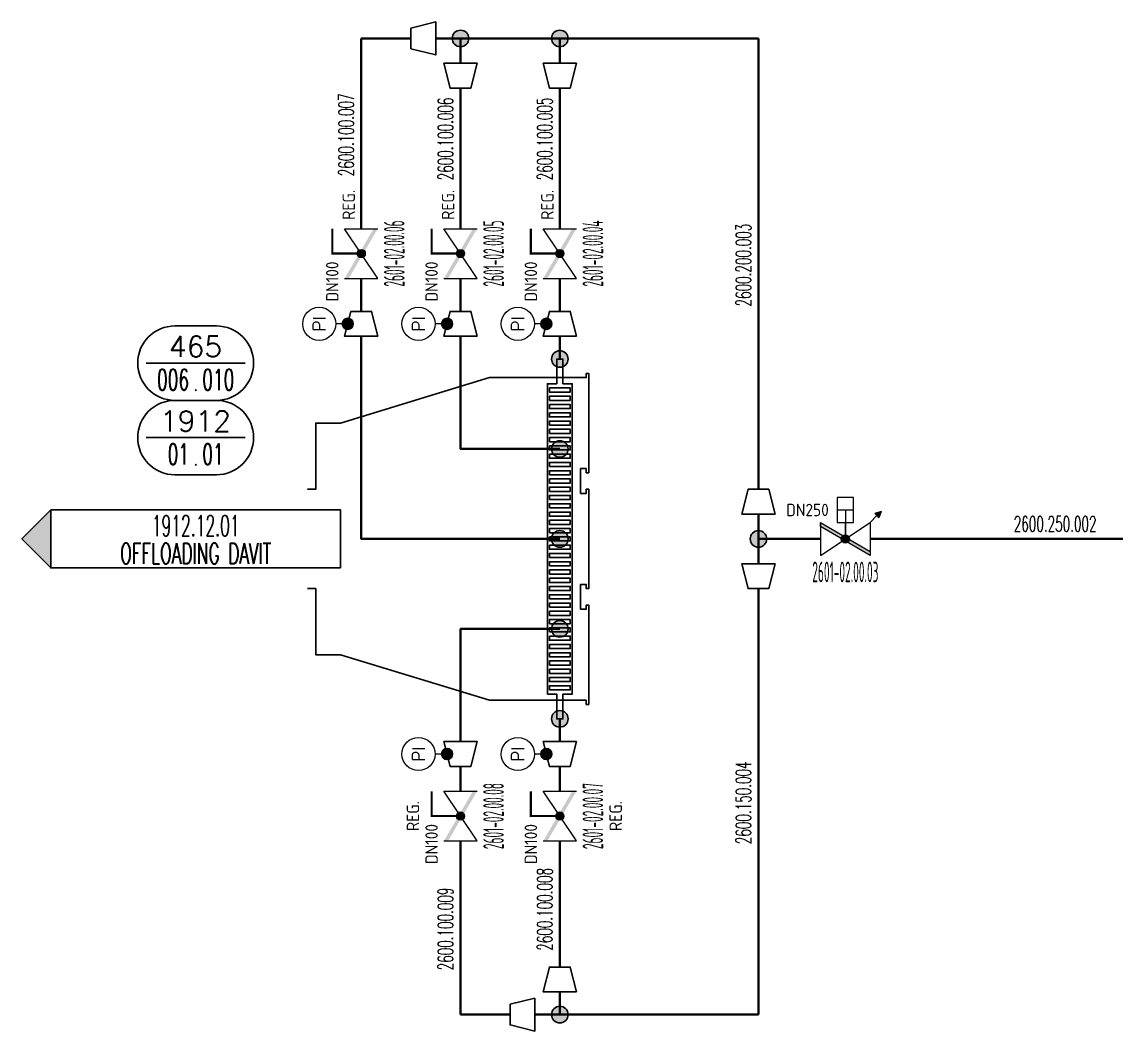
# Model space of a CAD drawing. Extents: x 20 to 522, y 20 to 460.
# Drawn here: x 19.5 to 151.7, y 43.6 to 165.6 of the extents above; entities that cross this region are included whole.
import ezdxf
from ezdxf.enums import TextEntityAlignment as Align

# ---------------------------------------------------------------- set-up
doc = ezdxf.new("R2010")
doc.units = 0
doc.header["$LTSCALE"] = 10
for name, color, linetype in [('000-TX1', 1, 'Continuous'), ('000-TX2', 2, 'Continuous'), ('000-TX3', 3, 'Continuous'), ('0CO1', 1, 'Continuous'), ('0CO2', 2, 'Continuous'), ('0TX1', 1, 'Continuous'), ('0TX2', 2, 'Continuous'), ('Reference_1', 7, 'Continuous'), ('Reference_2', 1, 'Continuous')]:
    doc.layers.add(name, color=color, linetype=linetype)
for name, color, linetype, lineweight in [('2600 Tank Drainage System Piping', 200, 'Continuous', 40), ('ARMATURE', 1, 'Continuous', 15), ('PIPENUM', 1, 'Continuous', 25)]:
    doc.layers.add(name, color=color, linetype=linetype, lineweight=lineweight)
doc.layers.add('Viewport', color=7, linetype='Continuous', plot=False)
doc.styles.add('MMC-TX2', font='romans.shx')
doc.styles.add('ROMANS', font='romans.shx')
doc.styles.get("Standard").update_dxf_attribs({"font": 'isocp.shx'})
doc.styles.add('Standard-TX2', font='romans.shx')

# ---------------------------------------------------------------- blocks, each defined once
blk = doc.blocks.new('Pipe_tag')
at = {"layer": '0CO1', "ltscale": 2}
blk.add_point((6, 0), dxfattribs=at)
at = {"color": 0, "style": 'ROMANS', "width": 0.532808}
blk.add_attdef('PIPE-NO', text='', height=2.2, dxfattribs=at).set_placement((-0.18, 1.08), (11.82, 1.08), align=Align.FIT)
at = {"layer": '000-TX2', "color": 2, "style": 'ROMANS', "flags": 1}
for tag, p in [('REMARKS', (6, 12.18)), ('TO', (5.97, 10.4)), ('FROM', (6.01, 8.78)), ('MATERIAL', (6.34, 6.9)), ('DIAMETER', (6.07, 4.56))]:
    blk.add_attdef(tag, text='', height=1.2, dxfattribs=at).set_placement(p, align=Align.MIDDLE_CENTER)
at = {"layer": '000-TX2', "style": 'ROMANS'}
blk.add_attdef('PIPE_TYPE', text='', height=1.2, dxfattribs=at).set_placement((5.89, -1.18), align=Align.MIDDLE)
blk = doc.blocks.new('JOINT')
h = blk.add_hatch(color=256)
h.dxf.hatch_style = 1
h.paths.add_polyline_path([(1, 0, 1), (-1, 0, 1)])
at = {"layer": 'Viewport'}
blk.add_circle((0, 0), 1, dxfattribs=at)
blk = doc.blocks.new('MMCFP_COMP_TAG')
at = {"layer": '000-TX3', "ltscale": 3}
for p, q in [((-2.5, 4.5), (2.5, 4.5)), ((-6, 0), (6, 0)), ((-2.5, -4.5), (2.5, -4.5))]:
    blk.add_line(p, q, dxfattribs=at)
for centre, start, end in [((-2.5, 0), 90, 270), ((2.5, 0), 270, 90)]:
    blk.add_arc(centre, 4.5, start, end, dxfattribs=at)
at = {"layer": '000-TX2', "style": 'Standard-TX2'}
blk.add_text('.', height=1.5, dxfattribs=at).set_placement((0.02, -3.35), align=Align.CENTER)
at = {"layer": '000-TX2', "style": 'Standard-TX2', "flags": 8}
blk.add_attdef('WBS1', text='', height=2.5, dxfattribs=at).set_placement((-0.02, 0.75), align=Align.CENTER)
at = {"layer": '000-TX2', "style": 'Standard-TX2', "width": 0.6, "flags": 8}
blk.add_attdef('WBS2', text='', height=2.5, dxfattribs=at).set_placement((-0.8, -3.25), align=Align.RIGHT)
blk.add_attdef('Number', (0.8, -3.25), '', height=2.5, dxfattribs=at)
blk = doc.blocks.new('Reference_diagram1')
at = {"layer": 'Reference_2'}
blk.add_hatch(color=256, dxfattribs=at).paths.add_polyline_path([(-3.5, -3.5), (0, 0), (-3.5, 3.5)])
blk.add_lwpolyline([(-38.5, -3.5), (-3.5, -3.5), (-3.5, 3.5), (-38.5, 3.5)], close=True, dxfattribs=at)
blk.add_lwpolyline([(-3.5, 3.5), (-3.5, -3.5), (0, 0), (-3.5, 3.5)], dxfattribs=at)
at = {"layer": 'Reference_1', "style": 'ROMANS'}
for tag, width, p in [('WBS-NAME', 0.55, (-21, 2.85)), ('DESCRIPTION', 0.6, (-21, -0.5))]:
    blk.add_attdef(tag, text='', height=2.5, dxfattribs=dict(at, width=width)).set_placement(p, align=Align.TOP_CENTER)
blk = doc.blocks.new('1912.12 OFFLOADING DAVIT')
for points in [[(-5, -18.75), (-3.875, -18.75), (-3.875, -21.75), (-3.125, -21.75), (-3.125, -18.75), (-2, -18.75), (-2, 18.75), (-3.125, 18.75), (-3.125, 21.75), (-3.5, 21.75), (-3.875, 21.75), (-3.875, 18.75), (-5, 18.75)], [(-4.75, 18.25), (-2.25, 18.25), (-2.25, 17.75), (-4.75, 17.75)], [(-4.75, 16.75), (-2.25, 16.75), (-2.25, 17.25), (-4.75, 17.25)], [(-4.75, 16.25), (-2.25, 16.25), (-2.25, 15.75), (-4.75, 15.75)], [(-4.75, 15.25), (-2.25, 15.25), (-2.25, 14.75), (-4.75, 14.75)], [(-4.75, 13.75), (-2.25, 13.75), (-2.25, 14.25), (-4.75, 14.25)], [(-4.75, 12.75), (-2.25, 12.75), (-2.25, 13.25), (-4.75, 13.25)], [(-4.75, 11.75), (-2.25, 11.75), (-2.25, 12.25), (-4.75, 12.25)], [(-4.75, 11.25), (-2.25, 11.25), (-2.25, 10.75), (-4.75, 10.75)], [(-4.75, 10.25), (-2.25, 10.25), (-2.25, 9.75), (-4.75, 9.75)], [(-4.75, 8.75), (-2.25, 8.75), (-2.25, 9.25), (-4.75, 9.25)], [(-4.75, 7.75), (-2.25, 7.75), (-2.25, 8.25), (-4.75, 8.25)], [(-4.75, 7.25), (-2.25, 7.25), (-2.25, 6.75), (-4.75, 6.75)], [(-4.75, 5.75), (-2.25, 5.75), (-2.25, 6.25), (-4.75, 6.25)], [(-4.75, 4.75), (-2.25, 4.75), (-2.25, 5.25), (-4.75, 5.25)], [(-4.75, 3.75), (-2.25, 3.75), (-2.25, 4.25), (-4.75, 4.25)], [(-4.75, 3.25), (-2.25, 3.25), (-2.25, 2.75), (-4.75, 2.75)], [(-4.75, 2.25), (-2.25, 2.25), (-2.25, 1.75), (-4.75, 1.75)], [(-4.75, 0.75), (-2.25, 0.75), (-2.25, 1.25), (-4.75, 1.25)], [(-4.75, 0.25), (-2.25, 0.25), (-2.25, -0.25), (-4.75, -0.25)], [(-4.75, -0.75), (-2.25, -0.75), (-2.25, -1.25), (-4.75, -1.25)], [(-4.75, -2.25), (-2.25, -2.25), (-2.25, -1.75), (-4.75, -1.75)], [(-4.75, -3.25), (-2.25, -3.25), (-2.25, -2.75), (-4.75, -2.75)], [(-4.75, -3.75), (-2.25, -3.75), (-2.25, -4.25), (-4.75, -4.25)], [(-4.75, -4.75), (-2.25, -4.75), (-2.25, -5.25), (-4.75, -5.25)], [(-4.75, -5.75), (-2.25, -5.75), (-2.25, -6.25), (-4.75, -6.25)], [(-4.75, -7.25), (-2.25, -7.25), (-2.25, -6.75), (-4.75, -6.75)], [(-4.75, -8.25), (-2.25, -8.25), (-2.25, -7.75), (-4.75, -7.75)], [(-4.75, -8.75), (-2.25, -8.75), (-2.25, -9.25), (-4.75, -9.25)], [(-4.75, -10.25), (-2.25, -10.25), (-2.25, -9.75), (-4.75, -9.75)], [(-4.75, -11.25), (-2.25, -11.25), (-2.25, -10.75), (-4.75, -10.75)], [(-4.75, -11.75), (-2.25, -11.75), (-2.25, -12.25), (-4.75, -12.25)], [(-4.75, -12.75), (-2.25, -12.75), (-2.25, -13.25), (-4.75, -13.25)], [(-4.75, -13.75), (-2.25, -13.75), (-2.25, -14.25), (-4.75, -14.25)], [(-4.75, -15.25), (-2.25, -15.25), (-2.25, -14.75), (-4.75, -14.75)], [(-4.75, -15.75), (-2.25, -15.75), (-2.25, -16.25), (-4.75, -16.25)], [(-4.75, -16.75), (-2.25, -16.75), (-2.25, -17.25), (-4.75, -17.25)], [(-4.75, -18.25), (-2.25, -18.25), (-2.25, -17.75), (-4.75, -17.75)]]:
    blk.add_lwpolyline(points, close=True)
at = {"layer": '0CO2'}
blk.add_lwpolyline([(-34, 6), (-33, 6), (-33, 14), (-30, 14), (-12, 19.5), (-0.3, 19.5), (-0.3, 20), (0, 20), (0, 8), (-0.3, 8), (-0.3, 8.5), (-1, 8.5), (-1, 5.5), (-0.3, 5.5), (-0.3, 6), (0, 6), (0, -6), (-0.3, -6), (-0.3, -5.5), (-1, -5.5), (-1, -8.5), (-0.3, -8.5), (-0.3, -8), (0, -8), (0, -20), (-0.3, -20), (-0.3, -19.5), (-12, -19.5), (-30, -14), (-33, -14), (-33, -6), (-34, -6)], dxfattribs=at)
at = {"layer": '2600 Tank Drainage System Piping'}
for points in [[(-3.5, 0), (-27.5, 0), (-27.5, 24.5)], [(-3.5, 10.875), (-15.5, 10.875), (-15.5, 24.5)], [(-3.5, 21.75), (-3.5, 24.5)], [(-3.5, -10.875), (-15.5, -10.875), (-15.5, -24.5)], [(-3.5, -21.75), (-3.5, -24.5)]]:
    blk.add_lwpolyline(points, dxfattribs=at)
ref = blk.add_blockref('Reference_diagram1', (-68.5, 0), dxfattribs=dict(xscale=-1))
ref.add_attrib('WBS-NAME', '1912.12.01', dxfattribs={"layer": 'Reference_1', "height": 2.5, "style": 'ROMANS', "width": 0.55}).set_placement((-47.5, 2.852), align=Align.TOP_CENTER)
ref.add_attrib('DESCRIPTION', 'OFFLOADING DAVIT', dxfattribs={"layer": 'Reference_1', "height": 2.5, "style": 'ROMANS', "width": 0.6}).set_placement((-47.5, -0.5), align=Align.TOP_CENTER)
for p in [(-3.5, 21.75), (-3.5, 10.875), (-3.5, 0), (-3.5, -10.875)]:
    blk.add_blockref('JOINT', p, dxfattribs=at)
at = {"layer": '2600 Tank Drainage System Piping', "xscale": -1, "rotation": 180}
blk.add_blockref('JOINT', (-3.5, -21.75), dxfattribs=at)
blk = doc.blocks.new('PI')
blk.add_line((0, 0), (0, 0.78))
blk.add_circle((0, 2.78), 2)
at = {"layer": '000-TX1', "style": 'MMC-TX2', "flags": 1}
for tag, p in [('DO', (-2.77, -54.19)), ('DI', (-2.77, -57.19)), ('AO', (-2.56, -59.63)), ('AI', (-2.56, -62.63)), ('BUS', (-2.77, -65.3))]:
    blk.add_attdef(tag, p, '', height=1.5, dxfattribs=at)
at = {"layer": '0TX1', "style": 'MMC-TX2', "width": 0.457143}
blk.add_attdef('ITEMNR.', text='', height=2.5, rotation=360, dxfattribs=at).set_placement((-3.69, 5.84), (4.31, 5.84), align=Align.FIT)
at = {"layer": '0TX1', "style": 'MMC-TX2'}
blk.add_attdef('SIZE', text='', height=1.5, dxfattribs=at).set_placement((-1.84, 0.9), align=Align.MIDDLE_RIGHT)
at = {"layer": '0TX1', "style": 'MMC-TX2', "flags": 1}
for tag, p in [('PRODUCT_NR', (-2.77, -9.56)), ('DESCRIPTION.', (-2.77, -12.52)), ('TYPE', (-2.77, -15.53)), ('RATING', (-2.77, -18.53)), ('DRILL', (-2.77, -21.53)), ('HOUSING', (-2.77, -24.53)), ('TRIM', (-2.77, -27.53)), ('STEM', (-2.77, -30.53)), ('SEAT', (-2.77, -33.53)), ('CTRL', (-2.77, -36.53)), ('CERT', (-2.77, -39.53)), ('REMARKS', (-2.77, -42.53)), ('REV', (-2.77, -45.53)), ('TAG', (-2.77, -48.53)), ('FONT/SIGN', (-2.77, -51.53))]:
    blk.add_attdef(tag, p, '', height=1.5, dxfattribs=at)
at = {"layer": '0TX2', "style": 'MMC-TX2', "flags": 8}
blk.add_attdef('PI', text='', height=1.5, dxfattribs=at).set_placement((0, 2.78), align=Align.MIDDLE_CENTER)
blk = doc.blocks.new('BU301_MMC')
h = blk.add_hatch(color=256)
edge = h.paths.add_edge_path()
edge.add_arc((3, 0), 0.5, 0, 360)
at = {"const_width": 0.25}
blk.add_lwpolyline([(3, 0), (3, 3.5), (6, 3.5)], dxfattribs=at)
blk.add_lwpolyline([(0, 2), (0, -2), (6, 2), (6, -2)])
blk.add_circle((3, 0), 0.5)
blk.add_solid([(0, 2), (6, -1.5), (0, 1.5), (6, -2)])
at = {"layer": '000-TX1', "style": 'MMC-TX2', "width": 0.9}
blk.add_attdef('SIZE', text='', height=1.5, dxfattribs=at).set_placement((1.54, 3.3), align=Align.MIDDLE_RIGHT)
at = {"layer": '000-TX1', "style": 'MMC-TX2', "width": 0.457143}
blk.add_attdef('ITEMNR.', text='', height=2.5, rotation=360, dxfattribs=at).set_placement((-0.99, -5.24), (7.01, -5.24), align=Align.FIT)
at = {"layer": '000-TX1', "style": 'MMC-TX2', "flags": 1}
for tag, p in [('PRODUCT_NR', (-1, -10.2)), ('DESCRIPTION.', (-1, -13.16)), ('TYPE', (-1, -16.17)), ('RATING', (-1, -19.17)), ('DRILL', (-1, -22.17)), ('HOUSING', (-1, -25.17)), ('TRIM', (-1, -28.17)), ('STEM', (-1, -31.17)), ('SEAT', (-1, -34.17)), ('CTRL', (-1, -37.17)), ('CERT', (-1, -40.17)), ('REV', (-1, -46.17)), ('TAG', (-1, -49.17)), ('FONT/SIGN', (-1, -52.17)), ('DO', (-1, -55.82)), ('DI', (-1, -58.82)), ('AO', (-0.79, -61.26)), ('AI', (-0.79, -64.26)), ('BUS', (-1, -66.94))]:
    blk.add_attdef(tag, p, '', height=1.5, dxfattribs=at)
blk.add_attdef('REMARKS', text='', height=1, dxfattribs=at).set_placement((-1, -43.17), (9.07, -43.17), align=Align.ALIGNED)
blk = doc.blocks.new('BU310PN_F_MMC')
h = blk.add_hatch(color=256)
h.dxf.hatch_style = 1
h.paths.add_polyline_path([(7.31, 3.31), (6.57, 3.06), (6.82, 2.82), (7.06, 2.57)])
blk.add_hatch(color=256).paths.add_polyline_path([(0, 2), (6, -1.5), (6, -2), (0, 1.5)])
h = blk.add_hatch(color=256)
edge = h.paths.add_edge_path()
edge.add_arc((3, -0.01), 0.5, 0, 360)
for p, q in [((2, 3.5), (4, 3.5)), ((3, 3.5), (3, 2)), ((6, 2), (6.82, 2.82)), ((7.31, 3.31), (6.57, 3.06)), ((6.57, 3.06), (6.82, 2.82)), ((6.82, 2.82), (7.06, 2.57)), ((7.31, 3.31), (7.06, 2.57))]:
    blk.add_line(p, q)
for points in [[(2, 2), (4, 2), (4, 5), (2, 5)], [(0, 2), (6, -1.5), (6, -2), (0, 1.5)]]:
    blk.add_lwpolyline(points, close=True)
blk.add_lwpolyline([(0, 2), (0, -2), (6, 2), (6, -2)])
at = {"const_width": 0.2}
blk.add_lwpolyline([(3, 0), (3, 2)], dxfattribs=at)
blk.add_circle((3, -0.01), 0.5)
at = {"layer": '000-TX1', "style": 'MMC-TX2', "width": 0.75}
blk.add_attdef('SIZE', text='', height=1.5, dxfattribs=at).set_placement((1, 3.34), align=Align.MIDDLE_RIGHT)
at = {"layer": '000-TX1', "style": 'MMC-TX2', "width": 0.457143}
blk.add_attdef('ITEMNR.', text='', height=2.5, rotation=360, dxfattribs=at).set_placement((-0.99, -5.24), (7.01, -5.24), align=Align.FIT)
at = {"layer": '000-TX1', "style": 'MMC-TX2', "flags": 1}
for tag, p in [('PRODUCT_NR', (-1, -10.2)), ('DESCRIPTION.', (-1, -13.16)), ('TYPE', (-1, -16.17)), ('RATING', (-1, -19.17)), ('DRILL', (-1, -22.17)), ('HOUSING', (-1, -25.17)), ('TRIM', (-1, -28.17)), ('STEM', (-1, -31.17)), ('SEAT', (-1, -34.17)), ('CTRL', (-1, -37.17)), ('CERT', (-1, -40.17)), ('REMARKS', (-1, -43.17)), ('REV', (-1, -46.17)), ('TAG', (-1, -49.17)), ('FONT/SIGN', (-1, -52.17)), ('DO', (-1, -55.84)), ('DI', (-1, -58.84)), ('AO', (-0.79, -61.28)), ('AI', (-0.79, -64.28)), ('BUS', (-1, -66.95))]:
    blk.add_attdef(tag, p, '', height=1.5, dxfattribs=at)

msp = doc.modelspace()

# ---------------------------------------------------------------- linework, layer by layer
at = {"layer": '0CO1'}
for points in [[(69.52, 165.56), (69.52, 161.56), (66.52, 162.31), (66.52, 164.81)], [(74.52, 160.56), (70.52, 160.56), (71.27, 157.56), (73.77, 157.56)], [(86.52, 160.56), (82.52, 160.56), (83.27, 157.56), (85.77, 157.56)], [(62.52, 127.56), (58.52, 127.56), (59.27, 130.56), (61.77, 130.56)], [(74.52, 127.56), (70.52, 127.56), (71.27, 130.56), (73.77, 130.56)], [(86.52, 127.56), (82.52, 127.56), (83.27, 130.56), (85.77, 130.56)], [(110.52, 106.06), (106.52, 106.06), (107.27, 109.06), (109.77, 109.06)], [(110.52, 100.06), (106.52, 100.06), (107.27, 97.06), (109.77, 97.06)], [(74.52, 78.56), (70.52, 78.56), (71.27, 75.56), (73.77, 75.56)], [(86.52, 78.56), (82.52, 78.56), (83.27, 75.56), (85.77, 75.56)], [(86.52, 48.31), (82.52, 48.31), (83.27, 51.31), (85.77, 51.31)], [(81.52, 47.56), (81.52, 43.56), (78.52, 44.31), (78.52, 46.81)]]:
    msp.add_lwpolyline(points, close=True, dxfattribs=at)
at = {"layer": '2600 Tank Drainage System Piping'}
for p, q in [((60.52, 140.56), (60.52, 163.56)), ((60.52, 163.56), (66.52, 163.56)), ((69.52, 163.56), (72.52, 163.56)), ((72.52, 160.56), (72.52, 163.56)), ((72.52, 163.56), (84.52, 163.56)), ((108.52, 163.56), (84.52, 163.56)), ((84.52, 163.56), (84.52, 160.56)), ((108.52, 109.06), (108.52, 163.56)), ((72.52, 140.56), (72.52, 157.56)), ((84.52, 157.56), (84.52, 140.56)), ((60.52, 134.56), (60.52, 130.56)), ((72.52, 134.56), (72.52, 130.56)), ((84.52, 134.56), (84.52, 130.56)), ((108.52, 100.06), (108.52, 106.06)), ((116.02, 103.06), (108.52, 103.06)), ((168.52, 103.06), (122.02, 103.06)), ((108.52, 45.56), (108.52, 97.06)), ((72.52, 72.56), (72.52, 75.56)), ((84.52, 72.56), (84.52, 75.56)), ((72.52, 45.56), (72.52, 66.56)), ((84.52, 66.56), (84.52, 51.31)), ((84.52, 48.31), (84.52, 45.56)), ((78.52, 45.56), (72.52, 45.56)), ((84.52, 45.56), (81.52, 45.56)), ((84.52, 45.56), (108.52, 45.56))]:
    msp.add_line(p, q, dxfattribs=at)

# ---------------------------------------------------------------- block references
ref = msp.add_blockref('MMCFP_COMP_TAG', (40.52, 124.31))
ref.add_attrib('WBS1', '465', dxfattribs={"layer": '000-TX2', "height": 2.5, "style": 'Standard-TX2'}).set_placement((40.5, 125.06), align=Align.CENTER)
ref.add_attrib('WBS2', '006', dxfattribs={"layer": '000-TX2', "height": 2.5, "style": 'Standard-TX2', "width": 0.6}).set_placement((39.72, 121.06), align=Align.RIGHT)
ref.add_attrib('Number', '010', (41.32, 121.06), dxfattribs={"layer": '000-TX2', "height": 2.5, "style": 'Standard-TX2', "width": 0.6})
msp.add_blockref('1912.12 OFFLOADING DAVIT', (88.02, 103.06))
ref = msp.add_blockref('MMCFP_COMP_TAG', (40.52, 115.31))
ref.add_attrib('WBS1', '1912', dxfattribs={"layer": '000-TX2', "height": 2.5, "style": 'Standard-TX2'}).set_placement((40.5, 116.06), align=Align.CENTER)
ref.add_attrib('WBS2', '01', dxfattribs={"layer": '000-TX2', "height": 2.5, "style": 'Standard-TX2', "width": 0.6}).set_placement((39.72, 112.06), align=Align.RIGHT)
ref.add_attrib('Number', '01', (41.32, 112.06), dxfattribs={"layer": '000-TX2', "height": 2.5, "style": 'Standard-TX2', "width": 0.6})
for p in [(72.52, 163.56), (84.52, 163.56), (108.52, 103.06), (84.52, 45.56)]:
    msp.add_blockref('JOINT', p, dxfattribs=at)
at = {"layer": '2600 Tank Drainage System Piping', "xscale": 0.6666666666666666, "yscale": 0.6666666666666666, "zscale": 0.6666666666666666}
for p in [(58.9, 129.06), (70.9, 129.06), (82.9, 129.06), (70.9, 77.06), (82.9, 77.06)]:
    msp.add_blockref('JOINT', p, dxfattribs=at)
at = {"layer": 'ARMATURE'}
ref = msp.add_blockref('BU301_MMC', (60.52, 134.56), dxfattribs=dict(at, rotation=90))
ref.add_attrib('SIZE', 'DN100', dxfattribs={"layer": '000-TX1', "height": 1.5, "rotation": 90}).set_placement((57.02, 136.6), align=Align.MIDDLE_RIGHT)
ref.add_attrib('ITEMNR.', '2601-02.00.06', dxfattribs={"layer": '000-TX1', "height": 2.5, "rotation": 90, "width": 0.40002}).set_placement((65.76, 133.56), (65.76, 141.56), align=Align.FIT)
ref = msp.add_blockref('BU301_MMC', (72.52, 134.56), dxfattribs=dict(at, rotation=90))
ref.add_attrib('SIZE', 'DN100', dxfattribs={"layer": '000-TX1', "height": 1.5, "rotation": 90}).set_placement((69.02, 136.6), align=Align.MIDDLE_RIGHT)
ref.add_attrib('ITEMNR.', '2601-02.00.05', dxfattribs={"layer": '000-TX1', "height": 2.5, "rotation": 90, "width": 0.400429}).set_placement((77.76, 133.56), (77.76, 141.56), align=Align.FIT)
ref = msp.add_blockref('BU301_MMC', (84.52, 134.56), dxfattribs=dict(at, rotation=90))
ref.add_attrib('SIZE', 'DN100', dxfattribs={"layer": '000-TX1', "height": 1.5, "rotation": 90}).set_placement((81.02, 136.6), align=Align.MIDDLE_RIGHT)
ref.add_attrib('ITEMNR.', '2601-02.00.04', dxfattribs={"layer": '000-TX1', "height": 2.5, "rotation": 90, "width": 0.397516}).set_placement((89.76, 133.56), (89.76, 141.56), align=Align.FIT)
ref = msp.add_blockref('PI', (58.23, 129.06), dxfattribs=dict(at, rotation=90))
ref.add_attrib('PI', 'PI', dxfattribs={"layer": '0TX2', "height": 1.5, "rotation": 90, "style": 'MMC-TX2'}).set_placement((55.45, 129.06), align=Align.MIDDLE_CENTER)
ref = msp.add_blockref('PI', (70.23, 129.06), dxfattribs=dict(at, rotation=90))
ref.add_attrib('PI', 'PI', dxfattribs={"layer": '0TX2', "height": 1.5, "rotation": 90, "style": 'MMC-TX2'}).set_placement((67.45, 129.06), align=Align.MIDDLE_CENTER)
ref = msp.add_blockref('PI', (82.23, 129.06), dxfattribs=dict(at, rotation=90))
ref.add_attrib('PI', 'PI', dxfattribs={"layer": '0TX2', "height": 1.5, "rotation": 90, "style": 'MMC-TX2'}).set_placement((79.45, 129.06), align=Align.MIDDLE_CENTER)
ref = msp.add_blockref('BU310PN_F_MMC', (116.02, 103.06), dxfattribs=at)
ref.add_attrib('SIZE', 'DN250', dxfattribs={"layer": '000-TX1', "height": 1.5}).set_placement((117.02, 106.56), align=Align.MIDDLE_RIGHT)
ref.add_attrib('ITEMNR.', '2601-02.00.03', dxfattribs={"layer": '000-TX1', "height": 2.5, "rotation": 360, "width": 0.400429}).set_placement((115.02, 97.82), (123.02, 97.82), align=Align.FIT)
ref = msp.add_blockref('PI', (70.23, 77.06), dxfattribs=dict(at, rotation=90))
ref.add_attrib('PI', 'PI', dxfattribs={"layer": '0TX2', "height": 1.5, "rotation": 90, "style": 'MMC-TX2'}).set_placement((67.45, 77.06), align=Align.MIDDLE_CENTER)
ref = msp.add_blockref('PI', (82.23, 77.06), dxfattribs=dict(at, rotation=90))
ref.add_attrib('PI', 'PI', dxfattribs={"layer": '0TX2', "height": 1.5, "rotation": 90, "style": 'MMC-TX2'}).set_placement((79.45, 77.06), align=Align.MIDDLE_CENTER)
ref = msp.add_blockref('BU301_MMC', (72.52, 66.56), dxfattribs=dict(at, rotation=90))
ref.add_attrib('SIZE', 'DN100', dxfattribs={"layer": '000-TX1', "height": 1.5, "rotation": 90}).set_placement((69.02, 68.6), align=Align.MIDDLE_RIGHT)
ref.add_attrib('ITEMNR.', '2601-02.00.08', dxfattribs={"layer": '000-TX1', "height": 2.5, "rotation": 90, "width": 0.402516}).set_placement((77.76, 65.56), (77.76, 73.56), align=Align.FIT)
ref = msp.add_blockref('BU301_MMC', (84.52, 66.56), dxfattribs=dict(at, rotation=90))
ref.add_attrib('SIZE', 'DN100', dxfattribs={"layer": '000-TX1', "height": 1.5, "rotation": 90}).set_placement((81.02, 68.6), align=Align.MIDDLE_RIGHT)
ref.add_attrib('ITEMNR.', '2601-02.00.07', dxfattribs={"layer": '000-TX1', "height": 2.5, "rotation": 90, "width": 0.402516}).set_placement((89.76, 65.56), (89.76, 73.56), align=Align.FIT)
at = {"layer": 'PIPENUM'}
ref = msp.add_blockref('Pipe_tag', (60.52, 147.06), dxfattribs=dict(at, xscale=0.8333333333333482, yscale=0.8333333333333482, zscale=0.8333333333333482, rotation=90))
ref.add_attrib('PIPE-NO', '2600.100.007', dxfattribs={"layer": '0', "color": 0, "height": 1.8333, "rotation": 90, "style": 'ROMANS', "width": 0.527898}).set_placement((59.62, 146.91), (59.62, 156.91), align=Align.FIT)
ref = msp.add_blockref('Pipe_tag', (72.52, 146.56), dxfattribs=dict(at, xscale=0.8333333333333482, yscale=0.8333333333333482, zscale=0.8333333333333482, rotation=90))
ref.add_attrib('PIPE-NO', '2600.100.006', dxfattribs={"layer": '0', "color": 0, "height": 1.8333, "rotation": 90, "style": 'ROMANS', "width": 0.527898}).set_placement((71.62, 146.41), (71.62, 156.41), align=Align.FIT)
ref = msp.add_blockref('Pipe_tag', (84.52, 146.56), dxfattribs=dict(at, xscale=0.8333333333333482, yscale=0.8333333333333482, zscale=0.8333333333333482, rotation=90))
ref.add_attrib('PIPE-NO', '2600.100.005', dxfattribs={"layer": '0', "color": 0, "height": 1.8333, "rotation": 90, "style": 'ROMANS', "width": 0.527898}).set_placement((83.62, 146.41), (83.62, 156.41), align=Align.FIT)
ref = msp.add_blockref('Pipe_tag', (108.52, 131.31), dxfattribs=dict(at, xscale=0.8333333333333482, yscale=0.8333333333333482, zscale=0.8333333333333482, rotation=90))
ref.add_attrib('PIPE-NO', '2600.200.003', dxfattribs={"layer": '0', "color": 0, "height": 1.8333, "rotation": 90, "style": 'ROMANS', "width": 0.527898}).set_placement((107.62, 131.16), (107.62, 141.16), align=Align.FIT)
ref = msp.add_blockref('Pipe_tag', (139.52, 103.06), dxfattribs=dict(at, xscale=0.8333333333333482, yscale=0.8333333333333482, zscale=0.8333333333333482))
ref.add_attrib('PIPE-NO', '2600.250.002', dxfattribs={"layer": '0', "color": 0, "height": 1.8333, "style": 'ROMANS', "width": 0.527898}).set_placement((139.37, 103.96), (149.37, 103.96), align=Align.FIT)
ref = msp.add_blockref('Pipe_tag', (108.52, 66.31), dxfattribs=dict(at, xscale=0.8333333333333482, yscale=0.8333333333333482, zscale=0.8333333333333482, rotation=90))
ref.add_attrib('PIPE-NO', '2600.150.004', dxfattribs={"layer": '0', "color": 0, "height": 1.8333, "rotation": 90, "style": 'ROMANS', "width": 0.525476}).set_placement((107.62, 66.16), (107.62, 76.16), align=Align.FIT)
ref = msp.add_blockref('Pipe_tag', (84.52, 53.44), dxfattribs=dict(at, xscale=0.8333333333333482, yscale=0.8333333333333482, zscale=0.8333333333333482, rotation=90))
ref.add_attrib('PIPE-NO', '2600.100.008', dxfattribs={"layer": '0', "color": 0, "height": 1.8333, "rotation": 90, "style": 'ROMANS', "width": 0.527898}).set_placement((83.62, 53.28), (83.62, 63.29), align=Align.FIT)
ref = msp.add_blockref('Pipe_tag', (72.52, 51.06), dxfattribs=dict(at, xscale=0.8333333333333482, yscale=0.8333333333333482, zscale=0.8333333333333482, rotation=90))
ref.add_attrib('PIPE-NO', '2600.100.009', dxfattribs={"layer": '0', "color": 0, "height": 1.8333, "rotation": 90, "style": 'ROMANS', "width": 0.530342}).set_placement((71.62, 50.91), (71.62, 60.91), align=Align.FIT)

# ---------------------------------------------------------------- texts
at = {"layer": '0TX1', "char_height": 1.5, "rotation": 90}
for s, insert, attachment_point in [('\\pxqc;REG.', (59.02, 143.44), 5), ('\\pxqc;REG.', (71.02, 143.44), 5), ('\\pxqc;REG.', (83.02, 143.44), 5), ('REG.', (66.02, 69.56), 2), ('REG.', (90.52, 69.56), 2)]:
    msp.add_mtext_dynamic_manual_height_columns(s, width=13.9225, gutter_width=1, heights=[7.85], dxfattribs=dict(at, insert=insert, attachment_point=attachment_point))

doc.saveas('drawing.dxf')
